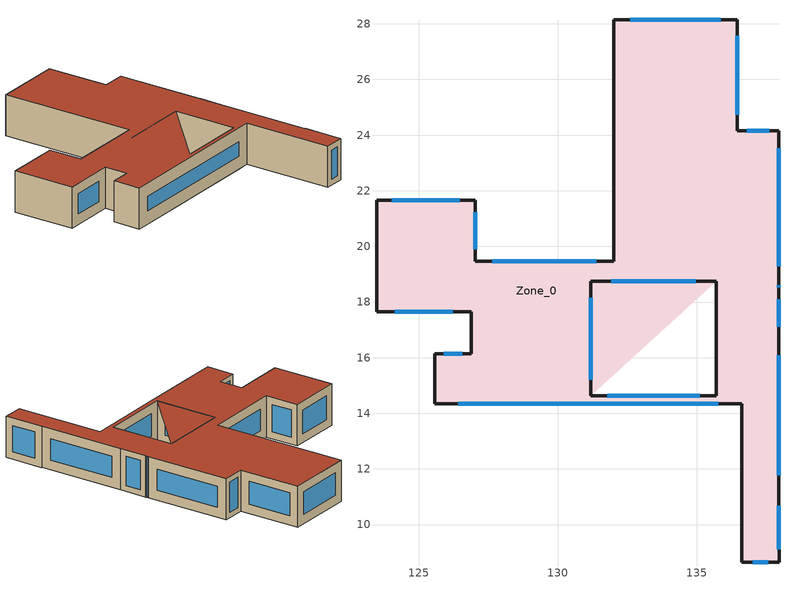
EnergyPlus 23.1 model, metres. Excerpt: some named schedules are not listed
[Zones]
Zone_0
 floor outside (90.1-2019 Nonresidential CZ 0 Exterior Floor (Mass)): 137.96,8.64 136.62,8.64 136.62,14.34 135.7,14.34 135.7,14.63 131.19,14.63 135.7,18.74 135.7,14.34 125.59,14.34 125.59,16.13 126.88,16.13 126.88,17.65 123.49,17.65 123.49,21.66 127.04,21.66 127.04,19.46 132.01,19.46 132.01,28.15 136.45,28.15 136.46,24.15 137.95,24.15 137.95,16.72 137.94,16.72 137.94,11.14 137.95,11.14 z12.64
 wall outside (90.1-2019 Nonresidential CZ 0 Exterior Wall (Mass)): 137.94,11.14 137.94,16.72 / 137.95,16.72 137.95,18.48 137.95,18.66 137.95,24.15 136.46,24.15 136.45,28.15 132.01,28.15 132.01,19.46 127.04,19.46 127.04,21.66 123.49,21.66 123.49,17.65 126.88,17.65 126.88,16.13 125.59,16.13 125.59,14.34 136.62,14.34 136.62,8.64 137.96,8.64 137.95,11.14 / 131.19,18.74 135.7,18.74 135.7,14.63 131.19,14.63 131.19,18.74 z12.64:15.26
 window (DoublePaneClr): 137.96,9.11 137.95,10.67 z13.11:14.79; 137.94,11.78 137.94,16.09 z13.28:14.63; 137.95,17.11 137.95,18.1 / 137.01,8.64 137.57,8.64 z13.03:14.88; 137.95,18.53 137.95,18.61 z12.69:15.21; 137.95,19.29 137.95,23.52 z13.27:14.63; 137.61,24.15 136.8,24.15 z12.99:14.92; 136.45,24.73 136.45,27.58 z13.22:14.69; 135.86,28.15 132.6,28.15 / 135.1,14.63 131.79,14.63 z13.24:14.67; 131.39,19.46 127.65,19.46 z13.26:14.65; 127.04,19.9 127.04,21.22 z13.08:14.83; 126.49,21.66 124.04,21.66 z13.19:14.71; 124.15,17.65 126.22,17.65 z13.31:14.6; 126.58,16.13 125.9,16.13 z12.95:14.95; 126.44,14.34 135.78,14.34 z13.49:14.42; 131.92,18.74 134.97,18.74 z13.37:14.53; 131.19,15.21 131.19,18.16 z13.22:14.68
 roof outside (90.1-2019 Nonresidential CZ 0 Exterior Roof (Mass)): 137.96,8.64 137.95,11.14 137.94,11.14 137.94,16.72 137.95,16.72 137.95,24.15 136.46,24.15 136.45,28.15 132.01,28.15 132.01,19.46 127.04,19.46 127.04,21.66 123.49,21.66 123.49,17.65 126.88,17.65 126.88,16.13 125.59,16.13 125.59,14.34 131.19,14.34 131.19,14.63 135.7,14.63 135.7,18.74 131.19,14.63 131.19,14.34 136.62,14.34 136.62,8.64 z15.26
[Site:GroundTemperature:BuildingSurface]
18, 18, 18, 18, 18, 18, 18, 18, 18, 18, 18, 18
[Site:GroundReflectance]
0.2, 0.2, 0.2, 0.2, 0.2, 0.2, 0.2, 0.2, 0.2, 0.2, 0.2, 0.2
[Site:GroundReflectance:SnowModifier]
1, 1
[Site:WeatherStation]
Wind Sensor Height Above Ground {m}=10; Wind Speed Profile Exponent=0.22; Wind Speed Profile Boundary Layer Thickness {m}=370; Air Temperature Sensor Height Above Ground {m}=1.5
[SizingPeriod:WeatherFileConditionType] Use Weather File Daylight Saving Period=No; Use Weather File Rain and Snow Indicators=No
Name | Period Selection | Day Type
Extreme Summer Weather Period for Design | SummerExtreme | SummerDesignDay
Extreme Winter Weather Period for Design | WinterExtreme | WinterDesignDay
[Building]
Building: North Axis {deg}=0; Terrain=Suburbs; Loads Convergence Tolerance Value=0.04; Temperature Convergence Tolerance Value {deltaC}=0.25; Solar Distribution=FullExterior; Maximum Number of Warmup Days=30; Minimum Number of Warmup Days=7
[Construction]
90.1-2019 Nonresidential CZ 0 Exterior Floor (Mass): Stucco_0.025_90.1-2019 Nonresidential CZ 0 Exterior Floor (Mass), Mineral Wool_0.005244967487677573_90.1-2019 Nonresidential CZ 0 Exterior Floor (Mass), Concrete_0.102_90.1-2019 Nonresidential CZ 0 Exterior Floor (Mass), Carpet_0.02_90.1-2019 Nonresidential CZ 0 Exterior Floor (Mass)
90.1-2019 Nonresidential CZ 0 Exterior Wall (Mass): Stucco_0.025_90.1-2019 Nonresidential CZ 0 Exterior Wall (Mass), Concrete_0.203_90.1-2019 Nonresidential CZ 0 Exterior Wall (Mass), Mineral Wool_0.006340168156952033_90.1-2019 Nonresidential CZ 0 Exterior Wall (Mass), Plaster_0.013_90.1-2019 Nonresidential CZ 0 Exterior Wall (Mass)
90.1-2019 Nonresidential CZ 0 Exterior Roof (Mass): Vaporpermeable Felt_0.003_90.1-2019 Nonresidential CZ 0 Exterior Roof (Mass), XPS Board_0.14713995500631277_90.1-2019 Nonresidential CZ 0 Exterior Roof (Mass), Concrete_0.203_90.1-2019 Nonresidential CZ 0 Exterior Roof (Mass), Acoustic Tile_0.005_90.1-2019 Nonresidential CZ 0 Exterior Roof (Mass)
DoublePaneClr: DoublePaneClrWindow
[Material]
Stucco_0.025_90.1-2019 Nonresidential CZ 0 Exterior Floor (Mass): Roughness=Smooth; @90.1-2019 Nonresidential CZ 0 Exterior Floor (Mass):Stucco-Thickness@ [m]=0.025; @90.1-2019 Nonresidential CZ 0 Exterior Floor (Mass):Stucco-Conductivity@ [W/m-K]=0.72; @90.1-2019 Nonresidential CZ 0 Exterior Floor (Mass):Stucco-Density@ [kg/m3]=1856; @90.1-2019 Nonresidential CZ 0 Exterior Floor (Mass):Stucco-SpecificHeat@ [J/kg-K]=840; @90.1-2019 Nonresidential CZ 0 Exterior Floor (Mass):Stucco-ThermalEmittance@=0.9; @90.1-2019 Nonresidential CZ 0 Exterior Floor (Mass):Stucco-SolarAbsorptance@=0.7; @90.1-2019 Nonresidential CZ 0 Exterior Floor (Mass):Stucco-VisibleAbsorptance@=0.7
Mineral Wool_0.005244967487677573_90.1-2019 Nonresidential CZ 0 Exterior Floor (Mass): Roughness=Rough; @90.1-2019 Nonresidential CZ 0 Exterior Floor (Mass):Mineral Wool-Thickness@ [m]=0.00524497; @90.1-2019 Nonresidential CZ 0 Exterior Floor (Mass):Mineral Wool-Conductivity@ [W/m-K]=0.041; @90.1-2019 Nonresidential CZ 0 Exterior Floor (Mass):Mineral Wool-Density@ [kg/m3]=155; @90.1-2019 Nonresidential CZ 0 Exterior Floor (Mass):Mineral Wool-SpecificHeat@ [J/kg-K]=1130; @90.1-2019 Nonresidential CZ 0 Exterior Floor (Mass):Mineral Wool-ThermalEmittance@=0.9; @90.1-2019 Nonresidential CZ 0 Exterior Floor (Mass):Mineral Wool-SolarAbsorptance@=0.7; @90.1-2019 Nonresidential CZ 0 Exterior Floor (Mass):Mineral Wool-VisibleAbsorptance@=0.7
Concrete_0.102_90.1-2019 Nonresidential CZ 0 Exterior Floor (Mass): Roughness=Rough; @90.1-2019 Nonresidential CZ 0 Exterior Floor (Mass):Concrete-Thickness@ [m]=0.102; @90.1-2019 Nonresidential CZ 0 Exterior Floor (Mass):Concrete-Conductivity@ [W/m-K]=2; @90.1-2019 Nonresidential CZ 0 Exterior Floor (Mass):Concrete-Density@ [kg/m3]=2400; @90.1-2019 Nonresidential CZ 0 Exterior Floor (Mass):Concrete-SpecificHeat@ [J/kg-K]=950; @90.1-2019 Nonresidential CZ 0 Exterior Floor (Mass):Concrete-ThermalEmittance@=0.9; @90.1-2019 Nonresidential CZ 0 Exterior Floor (Mass):Concrete-SolarAbsorptance@=0.7; @90.1-2019 Nonresidential CZ 0 Exterior Floor (Mass):Concrete-VisibleAbsorptance@=0.7
Carpet_0.02_90.1-2019 Nonresidential CZ 0 Exterior Floor (Mass): Roughness=MediumRough; @90.1-2019 Nonresidential CZ 0 Exterior Floor (Mass):Carpet-Thickness@ [m]=0.02; @90.1-2019 Nonresidential CZ 0 Exterior Floor (Mass):Carpet-Conductivity@ [W/m-K]=0.06; @90.1-2019 Nonresidential CZ 0 Exterior Floor (Mass):Carpet-Density@ [kg/m3]=288; @90.1-2019 Nonresidential CZ 0 Exterior Floor (Mass):Carpet-SpecificHeat@ [J/kg-K]=1380; @90.1-2019 Nonresidential CZ 0 Exterior Floor (Mass):Carpet-ThermalEmittance@=0.9; @90.1-2019 Nonresidential CZ 0 Exterior Floor (Mass):Carpet-SolarAbsorptance@=0.7; @90.1-2019 Nonresidential CZ 0 Exterior Floor (Mass):Carpet-VisibleAbsorptance@=0.7
Stucco_0.025_90.1-2019 Nonresidential CZ 0 Exterior Wall (Mass): Roughness=Smooth; @90.1-2019 Nonresidential CZ 0 Exterior Wall (Mass):Stucco-Thickness@ [m]=0.025; @90.1-2019 Nonresidential CZ 0 Exterior Wall (Mass):Stucco-Conductivity@ [W/m-K]=0.72; @90.1-2019 Nonresidential CZ 0 Exterior Wall (Mass):Stucco-Density@ [kg/m3]=1856; @90.1-2019 Nonresidential CZ 0 Exterior Wall (Mass):Stucco-SpecificHeat@ [J/kg-K]=840; @90.1-2019 Nonresidential CZ 0 Exterior Wall (Mass):Stucco-ThermalEmittance@=0.9; @90.1-2019 Nonresidential CZ 0 Exterior Wall (Mass):Stucco-SolarAbsorptance@=0.7; @90.1-2019 Nonresidential CZ 0 Exterior Wall (Mass):Stucco-VisibleAbsorptance@=0.7
Concrete_0.203_90.1-2019 Nonresidential CZ 0 Exterior Wall (Mass): Roughness=Rough; @90.1-2019 Nonresidential CZ 0 Exterior Wall (Mass):Concrete-Thickness@ [m]=0.203; @90.1-2019 Nonresidential CZ 0 Exterior Wall (Mass):Concrete-Conductivity@ [W/m-K]=2; @90.1-2019 Nonresidential CZ 0 Exterior Wall (Mass):Concrete-Density@ [kg/m3]=2400; @90.1-2019 Nonresidential CZ 0 Exterior Wall (Mass):Concrete-SpecificHeat@ [J/kg-K]=950; @90.1-2019 Nonresidential CZ 0 Exterior Wall (Mass):Concrete-ThermalEmittance@=0.9; @90.1-2019 Nonresidential CZ 0 Exterior Wall (Mass):Concrete-SolarAbsorptance@=0.7; @90.1-2019 Nonresidential CZ 0 Exterior Wall (Mass):Concrete-VisibleAbsorptance@=0.7
Mineral Wool_0.006340168156952033_90.1-2019 Nonresidential CZ 0 Exterior Wall (Mass): Roughness=Rough; @90.1-2019 Nonresidential CZ 0 Exterior Wall (Mass):Mineral Wool-Thickness@ [m]=0.00634017; @90.1-2019 Nonresidential CZ 0 Exterior Wall (Mass):Mineral Wool-Conductivity@ [W/m-K]=0.041; @90.1-2019 Nonresidential CZ 0 Exterior Wall (Mass):Mineral Wool-Density@ [kg/m3]=155; @90.1-2019 Nonresidential CZ 0 Exterior Wall (Mass):Mineral Wool-SpecificHeat@ [J/kg-K]=1130; @90.1-2019 Nonresidential CZ 0 Exterior Wall (Mass):Mineral Wool-ThermalEmittance@=0.9; @90.1-2019 Nonresidential CZ 0 Exterior Wall (Mass):Mineral Wool-SolarAbsorptance@=0.7; @90.1-2019 Nonresidential CZ 0 Exterior Wall (Mass):Mineral Wool-VisibleAbsorptance@=0.7
Plaster_0.013_90.1-2019 Nonresidential CZ 0 Exterior Wall (Mass): Roughness=Rough; @90.1-2019 Nonresidential CZ 0 Exterior Wall (Mass):Plaster-Thickness@ [m]=0.013; @90.1-2019 Nonresidential CZ 0 Exterior Wall (Mass):Plaster-Conductivity@ [W/m-K]=1; @90.1-2019 Nonresidential CZ 0 Exterior Wall (Mass):Plaster-Density@ [kg/m3]=2000; @90.1-2019 Nonresidential CZ 0 Exterior Wall (Mass):Plaster-SpecificHeat@ [J/kg-K]=1130; @90.1-2019 Nonresidential CZ 0 Exterior Wall (Mass):Plaster-ThermalEmittance@=0.9; @90.1-2019 Nonresidential CZ 0 Exterior Wall (Mass):Plaster-SolarAbsorptance@=0.7; @90.1-2019 Nonresidential CZ 0 Exterior Wall (Mass):Plaster-VisibleAbsorptance@=0.7
Vaporpermeable Felt_0.003_90.1-2019 Nonresidential CZ 0 Exterior Roof (Mass): Roughness=Rough; @90.1-2019 Nonresidential CZ 0 Exterior Roof (Mass):Vaporpermeable Felt-Thickness@ [m]=0.003; @90.1-2019 Nonresidential CZ 0 Exterior Roof (Mass):Vaporpermeable Felt-Conductivity@ [W/m-K]=0.909091; @90.1-2019 Nonresidential CZ 0 Exterior Roof (Mass):Vaporpermeable Felt-Density@ [kg/m3]=0.5; @90.1-2019 Nonresidential CZ 0 Exterior Roof (Mass):Vaporpermeable Felt-SpecificHeat@ [J/kg-K]=1800; @90.1-2019 Nonresidential CZ 0 Exterior Roof (Mass):Vaporpermeable Felt-ThermalEmittance@=0.9; @90.1-2019 Nonresidential CZ 0 Exterior Roof (Mass):Vaporpermeable Felt-SolarAbsorptance@=0.7; @90.1-2019 Nonresidential CZ 0 Exterior Roof (Mass):Vaporpermeable Felt-VisibleAbsorptance@=0.7
XPS Board_0.14713995500631277_90.1-2019 Nonresidential CZ 0 Exterior Roof (Mass): Roughness=Rough; @90.1-2019 Nonresidential CZ 0 Exterior Roof (Mass):XPS Board-Thickness@ [m]=0.14714; @90.1-2019 Nonresidential CZ 0 Exterior Roof (Mass):XPS Board-Conductivity@ [W/m-K]=0.034; @90.1-2019 Nonresidential CZ 0 Exterior Roof (Mass):XPS Board-Density@ [kg/m3]=35; @90.1-2019 Nonresidential CZ 0 Exterior Roof (Mass):XPS Board-SpecificHeat@ [J/kg-K]=1400; @90.1-2019 Nonresidential CZ 0 Exterior Roof (Mass):XPS Board-ThermalEmittance@=0.9; @90.1-2019 Nonresidential CZ 0 Exterior Roof (Mass):XPS Board-SolarAbsorptance@=0.7; @90.1-2019 Nonresidential CZ 0 Exterior Roof (Mass):XPS Board-VisibleAbsorptance@=0.7
Concrete_0.203_90.1-2019 Nonresidential CZ 0 Exterior Roof (Mass): Roughness=Rough; @90.1-2019 Nonresidential CZ 0 Exterior Roof (Mass):Concrete-Thickness@ [m]=0.203; @90.1-2019 Nonresidential CZ 0 Exterior Roof (Mass):Concrete-Conductivity@ [W/m-K]=2; @90.1-2019 Nonresidential CZ 0 Exterior Roof (Mass):Concrete-Density@ [kg/m3]=2400; @90.1-2019 Nonresidential CZ 0 Exterior Roof (Mass):Concrete-SpecificHeat@ [J/kg-K]=950; @90.1-2019 Nonresidential CZ 0 Exterior Roof (Mass):Concrete-ThermalEmittance@=0.9; @90.1-2019 Nonresidential CZ 0 Exterior Roof (Mass):Concrete-SolarAbsorptance@=0.7; @90.1-2019 Nonresidential CZ 0 Exterior Roof (Mass):Concrete-VisibleAbsorptance@=0.7
Acoustic Tile_0.005_90.1-2019 Nonresidential CZ 0 Exterior Roof (Mass): Roughness=MediumSmooth; @90.1-2019 Nonresidential CZ 0 Exterior Roof (Mass):Acoustic Tile-Thickness@ [m]=0.005; @90.1-2019 Nonresidential CZ 0 Exterior Roof (Mass):Acoustic Tile-Conductivity@ [W/m-K]=0.06; @90.1-2019 Nonresidential CZ 0 Exterior Roof (Mass):Acoustic Tile-Density@ [kg/m3]=368; @90.1-2019 Nonresidential CZ 0 Exterior Roof (Mass):Acoustic Tile-SpecificHeat@ [J/kg-K]=590; @90.1-2019 Nonresidential CZ 0 Exterior Roof (Mass):Acoustic Tile-ThermalEmittance@=0.9; @90.1-2019 Nonresidential CZ 0 Exterior Roof (Mass):Acoustic Tile-SolarAbsorptance@=0.7; @90.1-2019 Nonresidential CZ 0 Exterior Roof (Mass):Acoustic Tile-VisibleAbsorptance@=0.7
[WindowMaterial:SimpleGlazingSystem]
DoublePaneClrWindow: @DoublePaneClr-UValue@=2.72; @DoublePaneClr-SolarHeatGainCoefficient@=0.764; @DoublePaneClr-VisibleTransmittance@=0.812
[WindowMaterial:Shade] Solar Reflectance=0.49; Visible reflectance=0.49; Thermal Hemispherical Emissivity=0.9; Infrared Transmittance=0; Top opening multiplier=1; Bottom opening multiplier=1; Left-side opening multiplier=1; Right-side opening multiplier=1; Air flow permeability=0
Zone_0:f1:w0_Shade: @Zone_0:f1:w0-ShadingSystemTransmittanceSolar@=0.5; @Zone_0:f1:w0-ShadingSystemTransmittanceVisible@=0.5; @Zone_0:f1:w0-ShadingThickness@ [m]=0.003; @Zone_0:f1:w0-ShadingConductivity@ [W/m-K]=0.1; @Zone_0:f1:w0-ShadeGlassDistance@ [m]=0.05
Zone_0:f2:w0_Shade: @Zone_0:f2:w0-ShadingSystemTransmittanceSolar@=0.5; @Zone_0:f2:w0-ShadingSystemTransmittanceVisible@=0.5; @Zone_0:f2:w0-ShadingThickness@ [m]=0.003; @Zone_0:f2:w0-ShadingConductivity@ [W/m-K]=0.1; @Zone_0:f2:w0-ShadeGlassDistance@ [m]=0.05
Zone_0:f3:w0_Shade: @Zone_0:f3:w0-ShadingSystemTransmittanceSolar@=0.5; @Zone_0:f3:w0-ShadingSystemTransmittanceVisible@=0.5; @Zone_0:f3:w0-ShadingThickness@ [m]=0.003; @Zone_0:f3:w0-ShadingConductivity@ [W/m-K]=0.1; @Zone_0:f3:w0-ShadeGlassDistance@ [m]=0.05
Zone_0:f4:w0_Shade: @Zone_0:f4:w0-ShadingSystemTransmittanceSolar@=0.5; @Zone_0:f4:w0-ShadingSystemTransmittanceVisible@=0.5; @Zone_0:f4:w0-ShadingThickness@ [m]=0.003; @Zone_0:f4:w0-ShadingConductivity@ [W/m-K]=0.1; @Zone_0:f4:w0-ShadeGlassDistance@ [m]=0.05
Zone_0:f5:w0_Shade: @Zone_0:f5:w0-ShadingSystemTransmittanceSolar@=0.5; @Zone_0:f5:w0-ShadingSystemTransmittanceVisible@=0.5; @Zone_0:f5:w0-ShadingThickness@ [m]=0.003; @Zone_0:f5:w0-ShadingConductivity@ [W/m-K]=0.1; @Zone_0:f5:w0-ShadeGlassDistance@ [m]=0.05
Zone_0:f6:w0_Shade: @Zone_0:f6:w0-ShadingSystemTransmittanceSolar@=0.5; @Zone_0:f6:w0-ShadingSystemTransmittanceVisible@=0.5; @Zone_0:f6:w0-ShadingThickness@ [m]=0.003; @Zone_0:f6:w0-ShadingConductivity@ [W/m-K]=0.1; @Zone_0:f6:w0-ShadeGlassDistance@ [m]=0.05
Zone_0:f7:w0_Shade: @Zone_0:f7:w0-ShadingSystemTransmittanceSolar@=0.5; @Zone_0:f7:w0-ShadingSystemTransmittanceVisible@=0.5; @Zone_0:f7:w0-ShadingThickness@ [m]=0.003; @Zone_0:f7:w0-ShadingConductivity@ [W/m-K]=0.1; @Zone_0:f7:w0-ShadeGlassDistance@ [m]=0.05
Zone_0:f8:w0_Shade: @Zone_0:f8:w0-ShadingSystemTransmittanceSolar@=0.5; @Zone_0:f8:w0-ShadingSystemTransmittanceVisible@=0.5; @Zone_0:f8:w0-ShadingThickness@ [m]=0.003; @Zone_0:f8:w0-ShadingConductivity@ [W/m-K]=0.1; @Zone_0:f8:w0-ShadeGlassDistance@ [m]=0.05
Zone_0:f10:w0_Shade: @Zone_0:f10:w0-ShadingSystemTransmittanceSolar@=0.5; @Zone_0:f10:w0-ShadingSystemTransmittanceVisible@=0.5; @Zone_0:f10:w0-ShadingThickness@ [m]=0.003; @Zone_0:f10:w0-ShadingConductivity@ [W/m-K]=0.1; @Zone_0:f10:w0-ShadeGlassDistance@ [m]=0.05
Zone_0:f11:w0_Shade: @Zone_0:f11:w0-ShadingSystemTransmittanceSolar@=0.5; @Zone_0:f11:w0-ShadingSystemTransmittanceVisible@=0.5; @Zone_0:f11:w0-ShadingThickness@ [m]=0.003; @Zone_0:f11:w0-ShadingConductivity@ [W/m-K]=0.1; @Zone_0:f11:w0-ShadeGlassDistance@ [m]=0.05
Zone_0:f12:w0_Shade: @Zone_0:f12:w0-ShadingSystemTransmittanceSolar@=0.5; @Zone_0:f12:w0-ShadingSystemTransmittanceVisible@=0.5; @Zone_0:f12:w0-ShadingThickness@ [m]=0.003; @Zone_0:f12:w0-ShadingConductivity@ [W/m-K]=0.1; @Zone_0:f12:w0-ShadeGlassDistance@ [m]=0.05
Zone_0:f14:w0_Shade: @Zone_0:f14:w0-ShadingSystemTransmittanceSolar@=0.5; @Zone_0:f14:w0-ShadingSystemTransmittanceVisible@=0.5; @Zone_0:f14:w0-ShadingThickness@ [m]=0.003; @Zone_0:f14:w0-ShadingConductivity@ [W/m-K]=0.1; @Zone_0:f14:w0-ShadeGlassDistance@ [m]=0.05
Zone_0:f16:w0_Shade: @Zone_0:f16:w0-ShadingSystemTransmittanceSolar@=0.5; @Zone_0:f16:w0-ShadingSystemTransmittanceVisible@=0.5; @Zone_0:f16:w0-ShadingThickness@ [m]=0.003; @Zone_0:f16:w0-ShadingConductivity@ [W/m-K]=0.1; @Zone_0:f16:w0-ShadeGlassDistance@ [m]=0.05
Zone_0:f18:w0_Shade: @Zone_0:f18:w0-ShadingSystemTransmittanceSolar@=0.5; @Zone_0:f18:w0-ShadingSystemTransmittanceVisible@=0.5; @Zone_0:f18:w0-ShadingThickness@ [m]=0.003; @Zone_0:f18:w0-ShadingConductivity@ [W/m-K]=0.1; @Zone_0:f18:w0-ShadeGlassDistance@ [m]=0.05
Zone_0:f20:w0_Shade: @Zone_0:f20:w0-ShadingSystemTransmittanceSolar@=0.5; @Zone_0:f20:w0-ShadingSystemTransmittanceVisible@=0.5; @Zone_0:f20:w0-ShadingThickness@ [m]=0.003; @Zone_0:f20:w0-ShadingConductivity@ [W/m-K]=0.1; @Zone_0:f20:w0-ShadeGlassDistance@ [m]=0.05
Zone_0:f21:w0_Shade: @Zone_0:f21:w0-ShadingSystemTransmittanceSolar@=0.5; @Zone_0:f21:w0-ShadingSystemTransmittanceVisible@=0.5; @Zone_0:f21:w0-ShadingThickness@ [m]=0.003; @Zone_0:f21:w0-ShadingConductivity@ [W/m-K]=0.1; @Zone_0:f21:w0-ShadeGlassDistance@ [m]=0.05
Zone_0:f23:w0_Shade: @Zone_0:f23:w0-ShadingSystemTransmittanceSolar@=0.5; @Zone_0:f23:w0-ShadingSystemTransmittanceVisible@=0.5; @Zone_0:f23:w0-ShadingThickness@ [m]=0.003; @Zone_0:f23:w0-ShadingConductivity@ [W/m-K]=0.1; @Zone_0:f23:w0-ShadeGlassDistance@ [m]=0.05
Zone_0:f24:w0_Shade: @Zone_0:f24:w0-ShadingSystemTransmittanceSolar@=0.5; @Zone_0:f24:w0-ShadingSystemTransmittanceVisible@=0.5; @Zone_0:f24:w0-ShadingThickness@ [m]=0.003; @Zone_0:f24:w0-ShadingConductivity@ [W/m-K]=0.1; @Zone_0:f24:w0-ShadeGlassDistance@ [m]=0.05
[Zone]
Zone_0: Rotation [deg]=0; Type=1; Multiplier=1; Volume [m3]=281.889; Area [m2]=107.589; Zone Inside Convection Algorithm=TARP; Zone Outside Convection Algorithm=DOE-2
[People]
People Zone_0: Zone or ZoneList=Zone_0; OccupancySchedule=ApartmentMidRise OCC_APT_SCH; Number of People Calculation Method=People/Area; PeopleDensity [person/m2]=0.18; Fraction Radiant=0.3; Sensible Heat Fraction=AUTOCALCULATE; Activity Level Schedule=Zone_0PeopleActivity; Carbon Dioxide Generation Rate [m3/s-W]=3.82E-08; Enable ASHRAE 55 Comfort Warnings=No; Mean Radiant Temperature Calculation Type=ZoneAveraged; Work Efficiency Schedule=Zone_0WorkEfficiency; Clothing Insulation Calculation Method=DynamicClothingModelASHRAE55; Air Velocity Schedule=AirSpeed 0; Thermal Comfort Model 1 Type=AdaptiveASH55; Thermal Comfort Model 2 Type=Pierce; Thermal Comfort Model 3 Type=Fanger
[ElectricEquipment]
Zone_0 Equipment: Zone or ZoneList=Zone_0; EquipmentAvailibilitySchedule=ApartmentMidRise EQP_APT_SCH; Design Level Calculation Method=Watts/Area; EquipmentPowerDensity [W/m2]=12; Fraction Latent=0; Fraction Radiant=.2; Fraction Lost=0
[Lights]
Zone_0 General lighting: Zone or ZoneList=Zone_0; LightsAvailibilitySchedule=ApartmentMidRise LTG_APT_SCH; Design Level Calculation Method=Watts/Area; LightingPowerDensity [W/m2]=10; Return Air Fraction=0; Fraction Radiant=.42; Fraction Visible=.18; Fraction Replaceable=1
[ZoneVentilation:WindandStackOpenArea]
Zone_0NatVent_Buoy: Zone=Zone_0; Opening Area {m2}=51.3786; Opening Area Fraction Schedule=NatVentAvail_Zone_0; Opening Effectiveness=0; Effective Angle {deg}=0; Height Difference {m}=0.350779; Discharge Coefficient for Opening=0.6; Minimum Indoor Temperature {C}=22; Maximum Indoor Temperature {C}=100; Delta Temperature {deltaC}=1; Minimum Outdoor Temperature {C}=0; Maximum Outdoor Temperature {C}=30; Maximum Wind Speed {m/s}=40
[ZoneInfiltration:DesignFlowRate]
Zone_0Infiltration: Zone or ZoneList=Zone_0; Schedule=On; Design Flow Rate Calculation Method=AirChanges/Hour; @Zone_0-InfiltrationAch@ [Air Changes per Hour]=0.1; @Zone_0-InfiltrationConstantCoefficient@=1; @Zone_0-InfiltrationTemperatureCoefficient@=0; @Zone_0-InfiltrationWindVelocityCoefficient@=0; @Zone_0-InfiltrationWindVelocitySquaredCoefficient@=0
[WindowShadingControl] Zone=Zone_0; Shading type=ExteriorShade; Shading control is scheduled=Yes; Glare control is active=No; Type of slat angle control=FixedSlatAngle; Setpoint 2=0; Multiple Surface Control Type=Sequential
Zone_0:f1:w0_ShadingControl: @Zone_0:f1:w0-ShadingControlType@=OnIfHighSolarOnWindow; @Zone_0:f1:w0-ShadingSystemAvailibilitySchedule@=AllOn; @Zone_0:f1:w0-ShadingSystemSetPoint@=180; Material name of shading device=Zone_0:f1:w0_Shade; Fenestration Surface 1=Zone_0:f1:w0
Zone_0:f2:w0_ShadingControl: Material name of shading device=Zone_0:f2:w0_Shade; Fenestration Surface 1=Zone_0:f2:w0; @Zone_0:f2:w0-ShadingControlType@=OnIfHighSolarOnWindow; @Zone_0:f2:w0-ShadingSystemAvailibilitySchedule@=AllOn; @Zone_0:f2:w0-ShadingSystemSetPoint@=180
Zone_0:f3:w0_ShadingControl: Material name of shading device=Zone_0:f3:w0_Shade; Fenestration Surface 1=Zone_0:f3:w0; @Zone_0:f3:w0-ShadingControlType@=OnIfHighSolarOnWindow; @Zone_0:f3:w0-ShadingSystemAvailibilitySchedule@=AllOn; @Zone_0:f3:w0-ShadingSystemSetPoint@=180
Zone_0:f4:w0_ShadingControl: Material name of shading device=Zone_0:f4:w0_Shade; Fenestration Surface 1=Zone_0:f4:w0; @Zone_0:f4:w0-ShadingControlType@=OnIfHighSolarOnWindow; @Zone_0:f4:w0-ShadingSystemAvailibilitySchedule@=AllOn; @Zone_0:f4:w0-ShadingSystemSetPoint@=180
Zone_0:f5:w0_ShadingControl: Material name of shading device=Zone_0:f5:w0_Shade; Fenestration Surface 1=Zone_0:f5:w0; @Zone_0:f5:w0-ShadingControlType@=OnIfHighSolarOnWindow; @Zone_0:f5:w0-ShadingSystemAvailibilitySchedule@=AllOn; @Zone_0:f5:w0-ShadingSystemSetPoint@=180
Zone_0:f6:w0_ShadingControl: Material name of shading device=Zone_0:f6:w0_Shade; Fenestration Surface 1=Zone_0:f6:w0; @Zone_0:f6:w0-ShadingControlType@=OnIfHighSolarOnWindow; @Zone_0:f6:w0-ShadingSystemAvailibilitySchedule@=AllOn; @Zone_0:f6:w0-ShadingSystemSetPoint@=180
Zone_0:f7:w0_ShadingControl: Material name of shading device=Zone_0:f7:w0_Shade; Fenestration Surface 1=Zone_0:f7:w0; @Zone_0:f7:w0-ShadingControlType@=OnIfHighSolarOnWindow; @Zone_0:f7:w0-ShadingSystemAvailibilitySchedule@=AllOn; @Zone_0:f7:w0-ShadingSystemSetPoint@=180
Zone_0:f8:w0_ShadingControl: Material name of shading device=Zone_0:f8:w0_Shade; Fenestration Surface 1=Zone_0:f8:w0; @Zone_0:f8:w0-ShadingControlType@=OnIfHighSolarOnWindow; @Zone_0:f8:w0-ShadingSystemAvailibilitySchedule@=AllOn; @Zone_0:f8:w0-ShadingSystemSetPoint@=180
Zone_0:f10:w0_ShadingControl: Material name of shading device=Zone_0:f10:w0_Shade; Fenestration Surface 1=Zone_0:f10:w0; @Zone_0:f10:w0-ShadingControlType@=OnIfHighSolarOnWindow; @Zone_0:f10:w0-ShadingSystemAvailibilitySchedule@=AllOn; @Zone_0:f10:w0-ShadingSystemSetPoint@=180
Zone_0:f11:w0_ShadingControl: Material name of shading device=Zone_0:f11:w0_Shade; Fenestration Surface 1=Zone_0:f11:w0; @Zone_0:f11:w0-ShadingControlType@=OnIfHighSolarOnWindow; @Zone_0:f11:w0-ShadingSystemAvailibilitySchedule@=AllOn; @Zone_0:f11:w0-ShadingSystemSetPoint@=180
Zone_0:f12:w0_ShadingControl: Material name of shading device=Zone_0:f12:w0_Shade; Fenestration Surface 1=Zone_0:f12:w0; @Zone_0:f12:w0-ShadingControlType@=OnIfHighSolarOnWindow; @Zone_0:f12:w0-ShadingSystemAvailibilitySchedule@=AllOn; @Zone_0:f12:w0-ShadingSystemSetPoint@=180
Zone_0:f14:w0_ShadingControl: Material name of shading device=Zone_0:f14:w0_Shade; Fenestration Surface 1=Zone_0:f14:w0; @Zone_0:f14:w0-ShadingControlType@=OnIfHighSolarOnWindow; @Zone_0:f14:w0-ShadingSystemAvailibilitySchedule@=AllOn; @Zone_0:f14:w0-ShadingSystemSetPoint@=180
Zone_0:f16:w0_ShadingControl: Material name of shading device=Zone_0:f16:w0_Shade; Fenestration Surface 1=Zone_0:f16:w0; @Zone_0:f16:w0-ShadingControlType@=OnIfHighSolarOnWindow; @Zone_0:f16:w0-ShadingSystemAvailibilitySchedule@=AllOn; @Zone_0:f16:w0-ShadingSystemSetPoint@=180
Zone_0:f18:w0_ShadingControl: Material name of shading device=Zone_0:f18:w0_Shade; Fenestration Surface 1=Zone_0:f18:w0; @Zone_0:f18:w0-ShadingControlType@=OnIfHighSolarOnWindow; @Zone_0:f18:w0-ShadingSystemAvailibilitySchedule@=AllOn; @Zone_0:f18:w0-ShadingSystemSetPoint@=180
Zone_0:f20:w0_ShadingControl: Material name of shading device=Zone_0:f20:w0_Shade; Fenestration Surface 1=Zone_0:f20:w0; @Zone_0:f20:w0-ShadingControlType@=OnIfHighSolarOnWindow; @Zone_0:f20:w0-ShadingSystemAvailibilitySchedule@=AllOn; @Zone_0:f20:w0-ShadingSystemSetPoint@=180
Zone_0:f21:w0_ShadingControl: Material name of shading device=Zone_0:f21:w0_Shade; Fenestration Surface 1=Zone_0:f21:w0; @Zone_0:f21:w0-ShadingControlType@=OnIfHighSolarOnWindow; @Zone_0:f21:w0-ShadingSystemAvailibilitySchedule@=AllOn; @Zone_0:f21:w0-ShadingSystemSetPoint@=180
Zone_0:f23:w0_ShadingControl: Material name of shading device=Zone_0:f23:w0_Shade; Fenestration Surface 1=Zone_0:f23:w0; @Zone_0:f23:w0-ShadingControlType@=OnIfHighSolarOnWindow; @Zone_0:f23:w0-ShadingSystemAvailibilitySchedule@=AllOn; @Zone_0:f23:w0-ShadingSystemSetPoint@=180
Zone_0:f24:w0_ShadingControl: Material name of shading device=Zone_0:f24:w0_Shade; Fenestration Surface 1=Zone_0:f24:w0; @Zone_0:f24:w0-ShadingControlType@=OnIfHighSolarOnWindow; @Zone_0:f24:w0-ShadingSystemAvailibilitySchedule@=AllOn; @Zone_0:f24:w0-ShadingSystemSetPoint@=180
[Zone equipment]
Zone_0: Zone_0 Ideal Loads Air
[Sizing:Zone]
Zone_0: Zone Cooling Design Supply Air Temperature Input Method=SupplyAirTemperature; Zone Cooling Design Supply Air Temperature {C}=12; Zone Heating Design Supply Air Temperature Input Method=SupplyAirTemperature; Zone Heating Design Supply Air Temperature {C}=35; Zone Cooling Design Supply Air Humidity Ratio {kgWater/kgDryAir}=0.009; Zone Heating Design Supply Air Humidity Ratio {kgWater/kgDryAir}=0.004; Design Specification Outdoor Air Object=Zone_0MinFreshAir; Zone Heating Sizing Factor=1.15; Zone Cooling Sizing Factor=1.15; Cooling Design Air Flow Method=DesignDay; Heating Design Air Flow Method=DesignDay
[ZoneControl:Thermostat]
Zone_0 Thermostat: Zone or ZoneList=Zone_0; Control Type Schedule=Zone_0_ZoneControlTypeSched; Control 1=Dual Setpoint - Zone Zone_0
[ThermostatSetpoint:DualSetpoint]
Dual Setpoint - Zone Zone_0: Heating Setpoint Temperature Schedule=Zone_0Heating_SP_Sch; Cooling Setpoint Temperature Schedule=Zone_0Cooling_SP_Sch
[DesignSpecification:OutdoorAir]
Zone_0MinFreshAir: Outdoor Air Method=Sum; @Zone_0-MinFreshAirPerson@ [m3/s-person]=0.0006; @Zone_0-MinFreshAirArea@ [m3/s-m2]=0.001; MechVentSchedule=AllOn
[Schedule:Constant]
On; AllOn: 1
AirSpeed 0: 0
Zone_0PeopleActivity: Any Number, 125.28
Zone_0WorkEfficiency: Any Number, 0
Zone_0_ZoneControlTypeSched: 4
[Schedule:Year]
ApartmentMidRise OCC_APT_SCH: Fraction, ApartmentMidRise OCC_APT_SCH_0, 1, 1, 1, 7, ApartmentMidRise OCC_APT_SCH_1, 1, 8, 1, 14, ApartmentMidRise OCC_APT_SCH_2, 1, 15, 1, 21, ApartmentMidRise OCC_APT_SCH_3, 1, 22, 1, 28, ApartmentMidRise OCC_APT_SCH_4, 1, 29, 2, 4, ApartmentMidRise OCC_APT_SCH_5, 2, 5, 2, 11, ApartmentMidRise OCC_APT_SCH_6, 2, 12, 2, 18, ApartmentMidRise OCC_APT_SCH_7, 2, 19, 2, 25, ApartmentMidRise OCC_APT_SCH_8, 2, 26, 3, 4, ApartmentMidRise OCC_APT_SCH_9, 3, 5, 3, 11, ApartmentMidRise OCC_APT_SCH_10, 3, 12, 3, 18, ApartmentMidRise OCC_APT_SCH_11, 3, 19, 3, 25, ApartmentMidRise OCC_APT_SCH_12, 3, 26, 4, 1, ApartmentMidRise OCC_APT_SCH_13, 4, 2, 4, 8, ApartmentMidRise OCC_APT_SCH_14, 4, 9, 4, 15, ApartmentMidRise OCC_APT_SCH_15, 4, 16, 4, 22, ApartmentMidRise OCC_APT_SCH_16, 4, 23, 4, 29, ApartmentMidRise OCC_APT_SCH_17, 4, 30, 5, 6, ApartmentMidRise OCC_APT_SCH_18, 5, 7, 5, 13, ApartmentMidRise OCC_APT_SCH_19, 5, 14, 5, 20, ApartmentMidRise OCC_APT_SCH_20, 5, 21, 5, 27, ApartmentMidRise OCC_APT_SCH_21, 5, 28, 6, 3, ApartmentMidRise OCC_APT_SCH_22, 6, 4, 6, 10, ApartmentMidRise OCC_APT_SCH_23, 6, 11, 6, 17, ApartmentMidRise OCC_APT_SCH_24, 6, 18, 6, 24, ApartmentMidRise OCC_APT_SCH_25, 6, 25, 7, 1, ApartmentMidRise OCC_APT_SCH_26, 7, 2, 7, 8, ApartmentMidRise OCC_APT_SCH_27, 7, 9, 7, 15, ApartmentMidRise OCC_APT_SCH_28, 7, 16, 7, 22, ApartmentMidRise OCC_APT_SCH_29, 7, 23, 7, 29, ApartmentMidRise OCC_APT_SCH_30, 7, 30, 8, 5, ApartmentMidRise OCC_APT_SCH_31, 8, 6, 8, 12, ApartmentMidRise OCC_APT_SCH_32, 8, 13, 8, 19, ApartmentMidRise OCC_APT_SCH_33, 8, 20, 8, 26, ApartmentMidRise OCC_APT_SCH_34, 8, 27, 9, 2, ApartmentMidRise OCC_APT_SCH_35, 9, 3, 9, 9, ApartmentMidRise OCC_APT_SCH_36, 9, 10, 9, 16, ApartmentMidRise OCC_APT_SCH_37, 9, 17, 9, 23, ApartmentMidRise OCC_APT_SCH_38, 9, 24, 9, 30, ApartmentMidRise OCC_APT_SCH_39, 10, 1, 10, 7, ApartmentMidRise OCC_APT_SCH_40, 10, 8, 10, 14, ApartmentMidRise OCC_APT_SCH_41, 10, 15, 10, 21, ApartmentMidRise OCC_APT_SCH_42, 10, 22, 10, 28, ApartmentMidRise OCC_APT_SCH_43, 10, 29, 11, 4, ApartmentMidRise OCC_APT_SCH_44, 11, 5, 11, 11, ApartmentMidRise OCC_APT_SCH_45, 11, 12, 11, 18, ApartmentMidRise OCC_APT_SCH_46, 11, 19, 11, 25, ApartmentMidRise OCC_APT_SCH_47, 11, 26, 12, 2, ApartmentMidRise OCC_APT_SCH_48, 12, 3, 12, 9, ApartmentMidRise OCC_APT_SCH_49, 12, 10, 12, 16, ApartmentMidRise OCC_APT_SCH_50, 12, 17, 12, 23, ApartmentMidRise OCC_APT_SCH_51, 12, 24, 12, 30, ApartmentMidRise OCC_APT_SCH_52, 12, 31, 12, 31
ApartmentMidRise LTG_APT_SCH: Fraction, ApartmentMidRise LTG_APT_SCH_0, 1, 1, 1, 7, ApartmentMidRise LTG_APT_SCH_1, 1, 8, 1, 14, ApartmentMidRise LTG_APT_SCH_2, 1, 15, 1, 21, ApartmentMidRise LTG_APT_SCH_3, 1, 22, 1, 28, ApartmentMidRise LTG_APT_SCH_4, 1, 29, 2, 4, ApartmentMidRise LTG_APT_SCH_5, 2, 5, 2, 11, ApartmentMidRise LTG_APT_SCH_6, 2, 12, 2, 18, ApartmentMidRise LTG_APT_SCH_7, 2, 19, 2, 25, ApartmentMidRise LTG_APT_SCH_8, 2, 26, 3, 4, ApartmentMidRise LTG_APT_SCH_9, 3, 5, 3, 11, ApartmentMidRise LTG_APT_SCH_10, 3, 12, 3, 18, ApartmentMidRise LTG_APT_SCH_11, 3, 19, 3, 25, ApartmentMidRise LTG_APT_SCH_12, 3, 26, 4, 1, ApartmentMidRise LTG_APT_SCH_13, 4, 2, 4, 8, ApartmentMidRise LTG_APT_SCH_14, 4, 9, 4, 15, ApartmentMidRise LTG_APT_SCH_15, 4, 16, 4, 22, ApartmentMidRise LTG_APT_SCH_16, 4, 23, 4, 29, ApartmentMidRise LTG_APT_SCH_17, 4, 30, 5, 6, ApartmentMidRise LTG_APT_SCH_18, 5, 7, 5, 13, ApartmentMidRise LTG_APT_SCH_19, 5, 14, 5, 20, ApartmentMidRise LTG_APT_SCH_20, 5, 21, 5, 27, ApartmentMidRise LTG_APT_SCH_21, 5, 28, 6, 3, ApartmentMidRise LTG_APT_SCH_22, 6, 4, 6, 10, ApartmentMidRise LTG_APT_SCH_23, 6, 11, 6, 17, ApartmentMidRise LTG_APT_SCH_24, 6, 18, 6, 24, ApartmentMidRise LTG_APT_SCH_25, 6, 25, 7, 1, ApartmentMidRise LTG_APT_SCH_26, 7, 2, 7, 8, ApartmentMidRise LTG_APT_SCH_27, 7, 9, 7, 15, ApartmentMidRise LTG_APT_SCH_28, 7, 16, 7, 22, ApartmentMidRise LTG_APT_SCH_29, 7, 23, 7, 29, ApartmentMidRise LTG_APT_SCH_30, 7, 30, 8, 5, ApartmentMidRise LTG_APT_SCH_31, 8, 6, 8, 12, ApartmentMidRise LTG_APT_SCH_32, 8, 13, 8, 19, ApartmentMidRise LTG_APT_SCH_33, 8, 20, 8, 26, ApartmentMidRise LTG_APT_SCH_34, 8, 27, 9, 2, ApartmentMidRise LTG_APT_SCH_35, 9, 3, 9, 9, ApartmentMidRise LTG_APT_SCH_36, 9, 10, 9, 16, ApartmentMidRise LTG_APT_SCH_37, 9, 17, 9, 23, ApartmentMidRise LTG_APT_SCH_38, 9, 24, 9, 30, ApartmentMidRise LTG_APT_SCH_39, 10, 1, 10, 7, ApartmentMidRise LTG_APT_SCH_40, 10, 8, 10, 14, ApartmentMidRise LTG_APT_SCH_41, 10, 15, 10, 21, ApartmentMidRise LTG_APT_SCH_42, 10, 22, 10, 28, ApartmentMidRise LTG_APT_SCH_43, 10, 29, 11, 4, ApartmentMidRise LTG_APT_SCH_44, 11, 5, 11, 11, ApartmentMidRise LTG_APT_SCH_45, 11, 12, 11, 18, ApartmentMidRise LTG_APT_SCH_46, 11, 19, 11, 25, ApartmentMidRise LTG_APT_SCH_47, 11, 26, 12, 2, ApartmentMidRise LTG_APT_SCH_48, 12, 3, 12, 9, ApartmentMidRise LTG_APT_SCH_49, 12, 10, 12, 16, ApartmentMidRise LTG_APT_SCH_50, 12, 17, 12, 23, ApartmentMidRise LTG_APT_SCH_51, 12, 24, 12, 30, ApartmentMidRise LTG_APT_SCH_52, 12, 31, 12, 31
ApartmentMidRise EQP_APT_SCH: Fraction, ApartmentMidRise EQP_APT_SCH_0, 1, 1, 1, 7, ApartmentMidRise EQP_APT_SCH_1, 1, 8, 1, 14, ApartmentMidRise EQP_APT_SCH_2, 1, 15, 1, 21, ApartmentMidRise EQP_APT_SCH_3, 1, 22, 1, 28, ApartmentMidRise EQP_APT_SCH_4, 1, 29, 2, 4, ApartmentMidRise EQP_APT_SCH_5, 2, 5, 2, 11, ApartmentMidRise EQP_APT_SCH_6, 2, 12, 2, 18, ApartmentMidRise EQP_APT_SCH_7, 2, 19, 2, 25, ApartmentMidRise EQP_APT_SCH_8, 2, 26, 3, 4, ApartmentMidRise EQP_APT_SCH_9, 3, 5, 3, 11, ApartmentMidRise EQP_APT_SCH_10, 3, 12, 3, 18, ApartmentMidRise EQP_APT_SCH_11, 3, 19, 3, 25, ApartmentMidRise EQP_APT_SCH_12, 3, 26, 4, 1, ApartmentMidRise EQP_APT_SCH_13, 4, 2, 4, 8, ApartmentMidRise EQP_APT_SCH_14, 4, 9, 4, 15, ApartmentMidRise EQP_APT_SCH_15, 4, 16, 4, 22, ApartmentMidRise EQP_APT_SCH_16, 4, 23, 4, 29, ApartmentMidRise EQP_APT_SCH_17, 4, 30, 5, 6, ApartmentMidRise EQP_APT_SCH_18, 5, 7, 5, 13, ApartmentMidRise EQP_APT_SCH_19, 5, 14, 5, 20, ApartmentMidRise EQP_APT_SCH_20, 5, 21, 5, 27, ApartmentMidRise EQP_APT_SCH_21, 5, 28, 6, 3, ApartmentMidRise EQP_APT_SCH_22, 6, 4, 6, 10, ApartmentMidRise EQP_APT_SCH_23, 6, 11, 6, 17, ApartmentMidRise EQP_APT_SCH_24, 6, 18, 6, 24, ApartmentMidRise EQP_APT_SCH_25, 6, 25, 7, 1, ApartmentMidRise EQP_APT_SCH_26, 7, 2, 7, 8, ApartmentMidRise EQP_APT_SCH_27, 7, 9, 7, 15, ApartmentMidRise EQP_APT_SCH_28, 7, 16, 7, 22, ApartmentMidRise EQP_APT_SCH_29, 7, 23, 7, 29, ApartmentMidRise EQP_APT_SCH_30, 7, 30, 8, 5, ApartmentMidRise EQP_APT_SCH_31, 8, 6, 8, 12, ApartmentMidRise EQP_APT_SCH_32, 8, 13, 8, 19, ApartmentMidRise EQP_APT_SCH_33, 8, 20, 8, 26, ApartmentMidRise EQP_APT_SCH_34, 8, 27, 9, 2, ApartmentMidRise EQP_APT_SCH_35, 9, 3, 9, 9, ApartmentMidRise EQP_APT_SCH_36, 9, 10, 9, 16, ApartmentMidRise EQP_APT_SCH_37, 9, 17, 9, 23, ApartmentMidRise EQP_APT_SCH_38, 9, 24, 9, 30, ApartmentMidRise EQP_APT_SCH_39, 10, 1, 10, 7, ApartmentMidRise EQP_APT_SCH_40, 10, 8, 10, 14, ApartmentMidRise EQP_APT_SCH_41, 10, 15, 10, 21, ApartmentMidRise EQP_APT_SCH_42, 10, 22, 10, 28, ApartmentMidRise EQP_APT_SCH_43, 10, 29, 11, 4, ApartmentMidRise EQP_APT_SCH_44, 11, 5, 11, 11, ApartmentMidRise EQP_APT_SCH_45, 11, 12, 11, 18, ApartmentMidRise EQP_APT_SCH_46, 11, 19, 11, 25, ApartmentMidRise EQP_APT_SCH_47, 11, 26, 12, 2, ApartmentMidRise EQP_APT_SCH_48, 12, 3, 12, 9, ApartmentMidRise EQP_APT_SCH_49, 12, 10, 12, 16, ApartmentMidRise EQP_APT_SCH_50, 12, 17, 12, 23, ApartmentMidRise EQP_APT_SCH_51, 12, 24, 12, 30, ApartmentMidRise EQP_APT_SCH_52, 12, 31, 12, 31
NatVentAvail_Zone_0: Fraction, NatVentAvail_Zone_0_0, 1, 1, 1, 7, NatVentAvail_Zone_0_1, 1, 8, 1, 14, NatVentAvail_Zone_0_2, 1, 15, 1, 21, NatVentAvail_Zone_0_3, 1, 22, 1, 28, NatVentAvail_Zone_0_4, 1, 29, 2, 4, NatVentAvail_Zone_0_5, 2, 5, 2, 11, NatVentAvail_Zone_0_6, 2, 12, 2, 18, NatVentAvail_Zone_0_7, 2, 19, 2, 25, NatVentAvail_Zone_0_8, 2, 26, 3, 4, NatVentAvail_Zone_0_9, 3, 5, 3, 11, NatVentAvail_Zone_0_10, 3, 12, 3, 18, NatVentAvail_Zone_0_11, 3, 19, 3, 25, NatVentAvail_Zone_0_12, 3, 26, 4, 1, NatVentAvail_Zone_0_13, 4, 2, 4, 8, NatVentAvail_Zone_0_14, 4, 9, 4, 15, NatVentAvail_Zone_0_15, 4, 16, 4, 22, NatVentAvail_Zone_0_16, 4, 23, 4, 29, NatVentAvail_Zone_0_17, 4, 30, 5, 6, NatVentAvail_Zone_0_18, 5, 7, 5, 13, NatVentAvail_Zone_0_19, 5, 14, 5, 20, NatVentAvail_Zone_0_20, 5, 21, 5, 27, NatVentAvail_Zone_0_21, 5, 28, 6, 3, NatVentAvail_Zone_0_22, 6, 4, 6, 10, NatVentAvail_Zone_0_23, 6, 11, 6, 17, NatVentAvail_Zone_0_24, 6, 18, 6, 24, NatVentAvail_Zone_0_25, 6, 25, 7, 1, NatVentAvail_Zone_0_26, 7, 2, 7, 8, NatVentAvail_Zone_0_27, 7, 9, 7, 15, NatVentAvail_Zone_0_28, 7, 16, 7, 22, NatVentAvail_Zone_0_29, 7, 23, 7, 29, NatVentAvail_Zone_0_30, 7, 30, 8, 5, NatVentAvail_Zone_0_31, 8, 6, 8, 12, NatVentAvail_Zone_0_32, 8, 13, 8, 19, NatVentAvail_Zone_0_33, 8, 20, 8, 26, NatVentAvail_Zone_0_34, 8, 27, 9, 2, NatVentAvail_Zone_0_35, 9, 3, 9, 9, NatVentAvail_Zone_0_36, 9, 10, 9, 16, NatVentAvail_Zone_0_37, 9, 17, 9, 23, NatVentAvail_Zone_0_38, 9, 24, 9, 30, NatVentAvail_Zone_0_39, 10, 1, 10, 7, NatVentAvail_Zone_0_40, 10, 8, 10, 14, NatVentAvail_Zone_0_41, 10, 15, 10, 21, NatVentAvail_Zone_0_42, 10, 22, 10, 28, NatVentAvail_Zone_0_43, 10, 29, 11, 4, NatVentAvail_Zone_0_44, 11, 5, 11, 11, NatVentAvail_Zone_0_45, 11, 12, 11, 18, NatVentAvail_Zone_0_46, 11, 19, 11, 25, NatVentAvail_Zone_0_47, 11, 26, 12, 2, NatVentAvail_Zone_0_48, 12, 3, 12, 9, NatVentAvail_Zone_0_49, 12, 10, 12, 16, NatVentAvail_Zone_0_50, 12, 17, 12, 23, NatVentAvail_Zone_0_51, 12, 24, 12, 30, NatVentAvail_Zone_0_52, 12, 31, 12, 31
[Schedule:Week:Daily]
ApartmentMidRise OCC_APT_SCH_0; ApartmentMidRise OCC_APT_SCH_1; ApartmentMidRise OCC_APT_SCH_2; ApartmentMidRise OCC_APT_SCH_3; ApartmentMidRise OCC_APT_SCH_4; ApartmentMidRise OCC_APT_SCH_5; ApartmentMidRise OCC_APT_SCH_6; ApartmentMidRise OCC_APT_SCH_7; ApartmentMidRise OCC_APT_SCH_8; ApartmentMidRise OCC_APT_SCH_9; ApartmentMidRise OCC_APT_SCH_10; ApartmentMidRise OCC_APT_SCH_11; ApartmentMidRise OCC_APT_SCH_12; ApartmentMidRise OCC_APT_SCH_13; ApartmentMidRise OCC_APT_SCH_14; ApartmentMidRise OCC_APT_SCH_15; ApartmentMidRise OCC_APT_SCH_16; ApartmentMidRise OCC_APT_SCH_17; ApartmentMidRise OCC_APT_SCH_18; ApartmentMidRise OCC_APT_SCH_19; ApartmentMidRise OCC_APT_SCH_20; ApartmentMidRise OCC_APT_SCH_21; ApartmentMidRise OCC_APT_SCH_22; ApartmentMidRise OCC_APT_SCH_23; ApartmentMidRise OCC_APT_SCH_24; ApartmentMidRise OCC_APT_SCH_25; ApartmentMidRise OCC_APT_SCH_26; ApartmentMidRise OCC_APT_SCH_27; ApartmentMidRise OCC_APT_SCH_28; ApartmentMidRise OCC_APT_SCH_29; ApartmentMidRise OCC_APT_SCH_30; ApartmentMidRise OCC_APT_SCH_31; ApartmentMidRise OCC_APT_SCH_32; ApartmentMidRise OCC_APT_SCH_33; ApartmentMidRise OCC_APT_SCH_34; ApartmentMidRise OCC_APT_SCH_35; ApartmentMidRise OCC_APT_SCH_36; ApartmentMidRise OCC_APT_SCH_37; ApartmentMidRise OCC_APT_SCH_38; ApartmentMidRise OCC_APT_SCH_39; ApartmentMidRise OCC_APT_SCH_40; ApartmentMidRise OCC_APT_SCH_41; ApartmentMidRise OCC_APT_SCH_42; ApartmentMidRise OCC_APT_SCH_43; ApartmentMidRise OCC_APT_SCH_44; ApartmentMidRise OCC_APT_SCH_45; ApartmentMidRise OCC_APT_SCH_46; ApartmentMidRise OCC_APT_SCH_47; ApartmentMidRise OCC_APT_SCH_48; ApartmentMidRise OCC_APT_SCH_49; ApartmentMidRise OCC_APT_SCH_50; ApartmentMidRise OCC_APT_SCH_51; ApartmentMidRise OCC_APT_SCH_52: fe21ae2a-573a-4dea-8d4e-e40d009b6d21, fe21ae2a-573a-4dea-8d4e-e40d009b6d21, fe21ae2a-573a-4dea-8d4e-e40d009b6d21, fe21ae2a-573a-4dea-8d4e-e40d009b6d21, fe21ae2a-573a-4dea-8d4e-e40d009b6d21, fe21ae2a-573a-4dea-8d4e-e40d009b6d21, fe21ae2a-573a-4dea-8d4e-e40d009b6d21, fe21ae2a-573a-4dea-8d4e-e40d009b6d21, fe21ae2a-573a-4dea-8d4e-e40d009b6d21, fe21ae2a-573a-4dea-8d4e-e40d009b6d21, fe21ae2a-573a-4dea-8d4e-e40d009b6d21, fe21ae2a-573a-4dea-8d4e-e40d009b6d21
ApartmentMidRise LTG_APT_SCH_0; ApartmentMidRise LTG_APT_SCH_1; ApartmentMidRise LTG_APT_SCH_2; ApartmentMidRise LTG_APT_SCH_3; ApartmentMidRise LTG_APT_SCH_4; ApartmentMidRise LTG_APT_SCH_5; ApartmentMidRise LTG_APT_SCH_6; ApartmentMidRise LTG_APT_SCH_7; ApartmentMidRise LTG_APT_SCH_8; ApartmentMidRise LTG_APT_SCH_9; ApartmentMidRise LTG_APT_SCH_10; ApartmentMidRise LTG_APT_SCH_11; ApartmentMidRise LTG_APT_SCH_12; ApartmentMidRise LTG_APT_SCH_13; ApartmentMidRise LTG_APT_SCH_14; ApartmentMidRise LTG_APT_SCH_15; ApartmentMidRise LTG_APT_SCH_16; ApartmentMidRise LTG_APT_SCH_17; ApartmentMidRise LTG_APT_SCH_18; ApartmentMidRise LTG_APT_SCH_19: 19f61bd9-0ec3-48e3-83f9-aeca46be8bf7, 19f61bd9-0ec3-48e3-83f9-aeca46be8bf7, 19f61bd9-0ec3-48e3-83f9-aeca46be8bf7, 19f61bd9-0ec3-48e3-83f9-aeca46be8bf7, 19f61bd9-0ec3-48e3-83f9-aeca46be8bf7, 19f61bd9-0ec3-48e3-83f9-aeca46be8bf7, 19f61bd9-0ec3-48e3-83f9-aeca46be8bf7, 19f61bd9-0ec3-48e3-83f9-aeca46be8bf7, 19f61bd9-0ec3-48e3-83f9-aeca46be8bf7, 19f61bd9-0ec3-48e3-83f9-aeca46be8bf7, 19f61bd9-0ec3-48e3-83f9-aeca46be8bf7, 19f61bd9-0ec3-48e3-83f9-aeca46be8bf7
ApartmentMidRise EQP_APT_SCH_0; ApartmentMidRise EQP_APT_SCH_1; ApartmentMidRise EQP_APT_SCH_2; ApartmentMidRise EQP_APT_SCH_3; ApartmentMidRise EQP_APT_SCH_4; ApartmentMidRise EQP_APT_SCH_5; ApartmentMidRise EQP_APT_SCH_6; ApartmentMidRise EQP_APT_SCH_7; ApartmentMidRise EQP_APT_SCH_8; ApartmentMidRise EQP_APT_SCH_9; ApartmentMidRise EQP_APT_SCH_10; ApartmentMidRise EQP_APT_SCH_11; ApartmentMidRise EQP_APT_SCH_12; ApartmentMidRise EQP_APT_SCH_13; ApartmentMidRise EQP_APT_SCH_14; ApartmentMidRise EQP_APT_SCH_15; ApartmentMidRise EQP_APT_SCH_16; ApartmentMidRise EQP_APT_SCH_17; ApartmentMidRise EQP_APT_SCH_18; ApartmentMidRise EQP_APT_SCH_19; ApartmentMidRise EQP_APT_SCH_20; ApartmentMidRise EQP_APT_SCH_21; ApartmentMidRise EQP_APT_SCH_22; ApartmentMidRise EQP_APT_SCH_23; ApartmentMidRise EQP_APT_SCH_24; ApartmentMidRise EQP_APT_SCH_25; ApartmentMidRise EQP_APT_SCH_26; ApartmentMidRise EQP_APT_SCH_27; ApartmentMidRise EQP_APT_SCH_28; ApartmentMidRise EQP_APT_SCH_29; ApartmentMidRise EQP_APT_SCH_30; ApartmentMidRise EQP_APT_SCH_31; ApartmentMidRise EQP_APT_SCH_32; ApartmentMidRise EQP_APT_SCH_33; ApartmentMidRise EQP_APT_SCH_34; ApartmentMidRise EQP_APT_SCH_35; ApartmentMidRise EQP_APT_SCH_36; ApartmentMidRise EQP_APT_SCH_37; ApartmentMidRise EQP_APT_SCH_38; ApartmentMidRise EQP_APT_SCH_39; ApartmentMidRise EQP_APT_SCH_40; ApartmentMidRise EQP_APT_SCH_41; ApartmentMidRise EQP_APT_SCH_42; ApartmentMidRise EQP_APT_SCH_43; ApartmentMidRise EQP_APT_SCH_44; ApartmentMidRise EQP_APT_SCH_45; ApartmentMidRise EQP_APT_SCH_46; ApartmentMidRise EQP_APT_SCH_47; ApartmentMidRise EQP_APT_SCH_48; ApartmentMidRise EQP_APT_SCH_49; ApartmentMidRise EQP_APT_SCH_50; ApartmentMidRise EQP_APT_SCH_51; ApartmentMidRise EQP_APT_SCH_52: a5c0b2b1-e3e4-40e0-8530-c138ddb1abe4, a5c0b2b1-e3e4-40e0-8530-c138ddb1abe4, a5c0b2b1-e3e4-40e0-8530-c138ddb1abe4, a5c0b2b1-e3e4-40e0-8530-c138ddb1abe4, a5c0b2b1-e3e4-40e0-8530-c138ddb1abe4, a5c0b2b1-e3e4-40e0-8530-c138ddb1abe4, a5c0b2b1-e3e4-40e0-8530-c138ddb1abe4, a5c0b2b1-e3e4-40e0-8530-c138ddb1abe4, a5c0b2b1-e3e4-40e0-8530-c138ddb1abe4, a5c0b2b1-e3e4-40e0-8530-c138ddb1abe4, a5c0b2b1-e3e4-40e0-8530-c138ddb1abe4, a5c0b2b1-e3e4-40e0-8530-c138ddb1abe4
